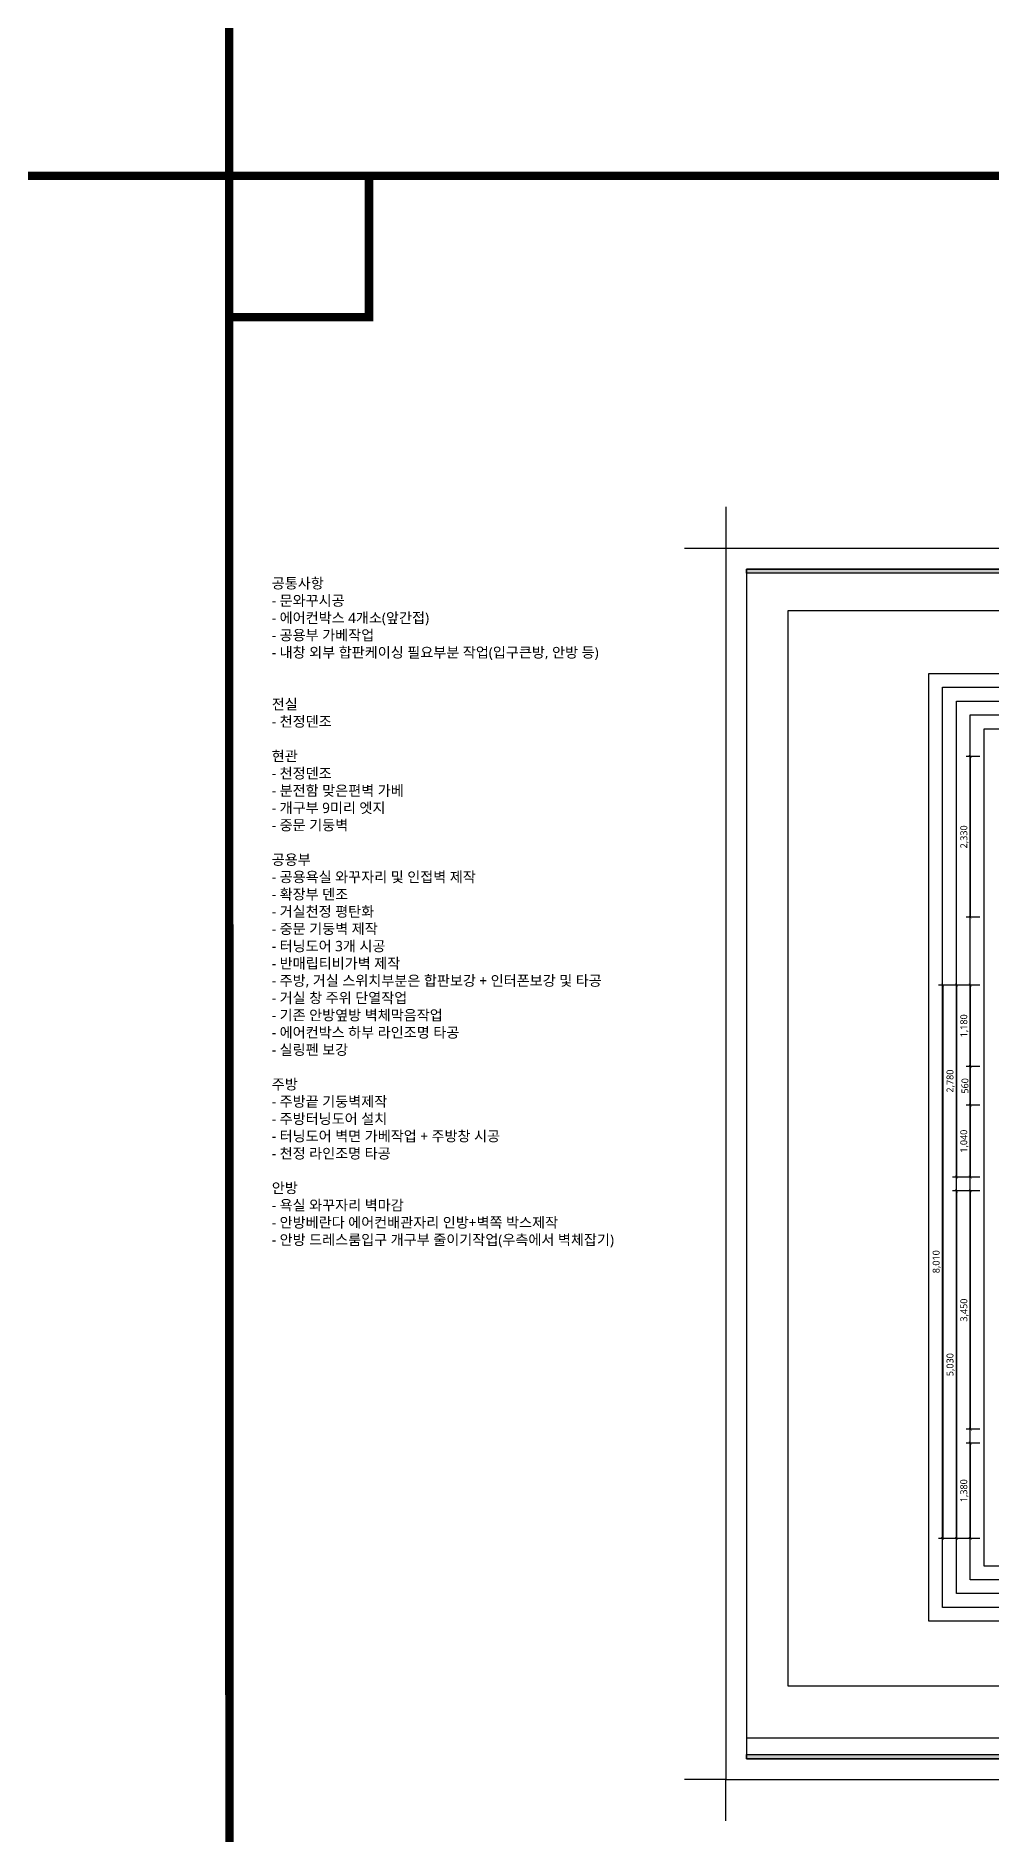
# Model space of a CAD drawing. Header units: millimetres. Extents: x 512 to 764439, y -71 to 559481.
# Drawn here: x 397258 to 411077, y 237351 to 263378 of the extents above; entities that cross this region are included whole.
import ezdxf
from ezdxf.enums import TextEntityAlignment as Align

# ---------------------------------------------------------------- set-up
doc = ezdxf.new("R2010")
doc.units = ezdxf.units.MM
doc.header["$LTSCALE"] = 50
doc.layers.add('00', color=7, linetype='Continuous', lineweight=0)
doc.layers.add('text', color=7, linetype='Continuous', lineweight=0)
doc.layers.add('DIM', color=7, linetype='Continuous')
doc.layers.add('FORM(YOURNAME)-11', color=1, linetype='Continuous')
doc.layers.add('purge', color=190, linetype='Continuous', plot=False)
doc.styles.add('N 맑은고딕', font='malgun.ttf')
doc.styles.add('NEW 맑은고딕', font='malgun.ttf')
doc.styles.add('YOURNAME', font='')
doc.styles.add('맑은 고딕', font='malgun.ttf')
doc.styles.get('YOURNAME').set_extended_font_data('HYwulM')
doc.dimstyles.new('DH IN40', dxfattribs={"dimscale": 40, "dimtxt": 2.5, "dimasz": 1, "dimexe": 1.5, "dimexo": 1.5, "dimtad": 1, "dimdec": 7, "dimlunit": 6, "dimtxsty": '맑은 고딕', "dimblk": 'ARCHTICK', "dimcen": 2.5, "dimclrd": 256, "dimclre": 256, "dimclrt": 256, "dimadec": 0, "dimazin": 0, "dimtfac": 1, "dimtdec": 7, "dimtix": 1, "dimtmove": 0, "dimatfit": 3, "dimldrblk": 'ARCHTICK', "dimfxl": 1, "dimtfillclr": 1, "dimlwd": -1, "dimlwe": -1, "dimarcsym": 0})

# ---------------------------------------------------------------- blocks, each defined once
blk = doc.blocks.new('_ArchTick')
at = {"color": 0, "linetype": 'ByBlock', "const_width": 0.15}
blk.add_lwpolyline([(-0.5, -0.5), (0.5, 0.5)], dxfattribs=at)
blk = doc.blocks.new('*D1272')
at = {"layer": 'Defpoints', "color": 0, "linetype": 'Continuous', "transparency": 16777216}
for p in [(387857, 272380), (373717, 272180), (387857, 271580), (410977, 252950), (410777, 250620), (410977, 250620)]:
    blk.add_point(p, dxfattribs=at)
at = {"layer": 'DIM', "transparency": 16777216}
for p, q in [((387857, 272320), (387857, 271520)), ((373717, 272120), (373717, 271520)), ((373717, 271580), (387857, 271580)), ((410917, 252950), (410717, 252950)), ((410777, 252950), (410777, 250620)), ((410917, 250620), (410717, 250620))]:
    blk.add_line(p, q, dxfattribs=at)
at = {"layer": 'DIM', "linetype": 'Continuous', "transparency": 16777216, "xscale": 40, "yscale": 40, "zscale": 40}
for p, rotation in [((373717, 271580), 180), ((410777, 252950), 90), ((410777, 250620), 270)]:
    blk.add_blockref('_ArchTick', p, dxfattribs=dict(at, rotation=rotation))
blk.add_blockref('_ArchTick', (387857, 271580), dxfattribs=at)
at = {"layer": 'DIM', "linetype": 'Continuous', "transparency": 16777216, "insert": (380787, 271666), "char_height": 100, "attachment_point": 5, "style": '맑은 고딕'}
blk.add_mtext('14,140', dxfattribs=at)
at = {"layer": 'DIM', "linetype": 'Continuous', "transparency": 16777216, "insert": (410692, 251785), "char_height": 100, "attachment_point": 5, "rotation": 90, "style": '맑은 고딕'}
blk.add_mtext('2,330', dxfattribs=at)
blk = doc.blocks.new('*D1273')
at = {"layer": 'Defpoints', "color": 0, "linetype": 'Continuous', "transparency": 16777216}
for p in [(410977, 249640), (410777, 248460), (410977, 248460)]:
    blk.add_point(p, dxfattribs=at)
at = {"layer": 'DIM', "transparency": 16777216}
for p, q in [((410917, 249640), (410717, 249640)), ((410777, 249640), (410777, 248460)), ((410917, 248460), (410717, 248460))]:
    blk.add_line(p, q, dxfattribs=at)
at = {"layer": 'DIM', "linetype": 'Continuous', "transparency": 16777216, "xscale": 40, "yscale": 40, "zscale": 40}
for p, rotation in [((410777, 249640), 90), ((410777, 248460), 270)]:
    blk.add_blockref('_ArchTick', p, dxfattribs=dict(at, rotation=rotation))
at = {"layer": 'DIM', "linetype": 'Continuous', "transparency": 16777216, "insert": (410691, 249050), "char_height": 100, "attachment_point": 5, "rotation": 90, "style": '맑은 고딕'}
blk.add_mtext('1,180', dxfattribs=at)
blk = doc.blocks.new('*D1274')
at = {"layer": 'Defpoints', "color": 0, "linetype": 'Continuous', "transparency": 16777216}
for p in [(410977, 248460), (410777, 247900), (410977, 247900)]:
    blk.add_point(p, dxfattribs=at)
at = {"layer": 'DIM', "transparency": 16777216}
for p, q in [((410917, 248460), (410717, 248460)), ((410777, 248460), (410777, 247900)), ((410917, 247900), (410717, 247900))]:
    blk.add_line(p, q, dxfattribs=at)
at = {"layer": 'DIM', "linetype": 'Continuous', "transparency": 16777216, "xscale": 40, "yscale": 40, "zscale": 40}
for p, rotation in [((410777, 248460), 90), ((410777, 247900), 270)]:
    blk.add_blockref('_ArchTick', p, dxfattribs=dict(at, rotation=rotation))
at = {"layer": 'DIM', "linetype": 'Continuous', "transparency": 16777216, "insert": (410700, 248180), "char_height": 100, "attachment_point": 5, "rotation": 90, "style": '맑은 고딕'}
blk.add_mtext('560', dxfattribs=at)
blk = doc.blocks.new('*D1275')
at = {"layer": 'Defpoints', "color": 0, "linetype": 'Continuous', "transparency": 16777216}
for p in [(410977, 247900), (410777, 246860), (410977, 246860)]:
    blk.add_point(p, dxfattribs=at)
at = {"layer": 'DIM', "transparency": 16777216}
for p, q in [((410917, 247900), (410717, 247900)), ((410777, 247900), (410777, 246860)), ((410917, 246860), (410717, 246860))]:
    blk.add_line(p, q, dxfattribs=at)
at = {"layer": 'DIM', "linetype": 'Continuous', "transparency": 16777216, "xscale": 40, "yscale": 40, "zscale": 40}
for p, rotation in [((410777, 247900), 90), ((410777, 246860), 270)]:
    blk.add_blockref('_ArchTick', p, dxfattribs=dict(at, rotation=rotation))
at = {"layer": 'DIM', "linetype": 'Continuous', "transparency": 16777216, "insert": (410691, 247380), "char_height": 100, "attachment_point": 5, "rotation": 90, "style": '맑은 고딕'}
blk.add_mtext('1,040', dxfattribs=at)
blk = doc.blocks.new('*D1276')
at = {"layer": 'Defpoints', "color": 0, "linetype": 'Continuous', "transparency": 16777216}
for p in [(410977, 246660), (410777, 243210), (410977, 243210)]:
    blk.add_point(p, dxfattribs=at)
at = {"layer": 'DIM', "transparency": 16777216}
for p, q in [((410917, 246660), (410717, 246660)), ((410777, 246660), (410777, 243210)), ((410917, 243210), (410717, 243210))]:
    blk.add_line(p, q, dxfattribs=at)
at = {"layer": 'DIM', "linetype": 'Continuous', "transparency": 16777216, "xscale": 40, "yscale": 40, "zscale": 40}
for p, rotation in [((410777, 246660), 90), ((410777, 243210), 270)]:
    blk.add_blockref('_ArchTick', p, dxfattribs=dict(at, rotation=rotation))
at = {"layer": 'DIM', "linetype": 'Continuous', "transparency": 16777216, "insert": (410692, 244935), "char_height": 100, "attachment_point": 5, "rotation": 90, "style": '맑은 고딕'}
blk.add_mtext('3,450', dxfattribs=at)
blk = doc.blocks.new('*D1277')
at = {"layer": 'Defpoints', "color": 0, "linetype": 'Continuous', "transparency": 16777216}
for p in [(410977, 243010), (410777, 241630), (410977, 241630)]:
    blk.add_point(p, dxfattribs=at)
at = {"layer": 'DIM', "transparency": 16777216}
for p, q in [((410917, 243010), (410717, 243010)), ((410777, 243010), (410777, 241630)), ((410917, 241630), (410717, 241630))]:
    blk.add_line(p, q, dxfattribs=at)
at = {"layer": 'DIM', "linetype": 'Continuous', "transparency": 16777216, "xscale": 40, "yscale": 40, "zscale": 40}
for p, rotation in [((410777, 243010), 90), ((410777, 241630), 270)]:
    blk.add_blockref('_ArchTick', p, dxfattribs=dict(at, rotation=rotation))
at = {"layer": 'DIM', "linetype": 'Continuous', "transparency": 16777216, "insert": (410691, 242320), "char_height": 100, "attachment_point": 5, "rotation": 90, "style": '맑은 고딕'}
blk.add_mtext('1,380', dxfattribs=at)
blk = doc.blocks.new('*D1278')
at = {"layer": 'Defpoints', "color": 0, "linetype": 'Continuous', "transparency": 16777216}
for p in [(410977, 246660), (410577, 241630), (410977, 241630)]:
    blk.add_point(p, dxfattribs=at)
at = {"layer": 'DIM', "transparency": 16777216}
for p, q in [((410917, 246660), (410517, 246660)), ((410577, 246660), (410577, 241630)), ((410917, 241630), (410517, 241630))]:
    blk.add_line(p, q, dxfattribs=at)
at = {"layer": 'DIM', "linetype": 'Continuous', "transparency": 16777216, "xscale": 40, "yscale": 40, "zscale": 40}
for p, rotation in [((410577, 246660), 90), ((410577, 241630), 270)]:
    blk.add_blockref('_ArchTick', p, dxfattribs=dict(at, rotation=rotation))
at = {"layer": 'DIM', "linetype": 'Continuous', "transparency": 16777216, "insert": (410492, 244145), "char_height": 100, "attachment_point": 5, "rotation": 90, "style": '맑은 고딕'}
blk.add_mtext('5,030', dxfattribs=at)
blk = doc.blocks.new('*D1279')
at = {"layer": 'Defpoints', "color": 0, "linetype": 'Continuous', "transparency": 16777216}
for p in [(410977, 249640), (410577, 246860), (410977, 246860)]:
    blk.add_point(p, dxfattribs=at)
at = {"layer": 'DIM', "transparency": 16777216}
for p, q in [((410917, 249640), (410517, 249640)), ((410577, 249640), (410577, 246860)), ((410917, 246860), (410517, 246860))]:
    blk.add_line(p, q, dxfattribs=at)
at = {"layer": 'DIM', "linetype": 'Continuous', "transparency": 16777216, "xscale": 40, "yscale": 40, "zscale": 40}
for p, rotation in [((410577, 249640), 90), ((410577, 246860), 270)]:
    blk.add_blockref('_ArchTick', p, dxfattribs=dict(at, rotation=rotation))
at = {"layer": 'DIM', "linetype": 'Continuous', "transparency": 16777216, "insert": (410492, 248250), "char_height": 100, "attachment_point": 5, "rotation": 90, "style": '맑은 고딕'}
blk.add_mtext('2,780', dxfattribs=at)
blk = doc.blocks.new('*D1280')
at = {"layer": 'Defpoints', "color": 0, "linetype": 'Continuous', "transparency": 16777216}
for p in [(410977, 249640), (410377, 241630), (410977, 241630)]:
    blk.add_point(p, dxfattribs=at)
at = {"layer": 'DIM', "transparency": 16777216}
for p, q in [((410917, 249640), (410317, 249640)), ((410377, 249640), (410377, 241630)), ((410917, 241630), (410317, 241630))]:
    blk.add_line(p, q, dxfattribs=at)
at = {"layer": 'DIM', "linetype": 'Continuous', "transparency": 16777216, "xscale": 40, "yscale": 40, "zscale": 40}
for p, rotation in [((410377, 249640), 90), ((410377, 241630), 270)]:
    blk.add_blockref('_ArchTick', p, dxfattribs=dict(at, rotation=rotation))
at = {"layer": 'DIM', "linetype": 'Continuous', "transparency": 16777216, "insert": (410291, 245635), "char_height": 100, "attachment_point": 5, "rotation": 90, "style": '맑은 고딕'}
blk.add_mtext('8,010', dxfattribs=at)
blk = doc.blocks.new('FORM-PLAN')
h = blk.add_hatch(color=8)
h.dxf.hatch_style = 2
edge = h.paths.add_edge_path()
edge.add_spline(control_points=[(3090, 331), (3090, 331), (3331, 331), (3331, 331), (3617, 331), (3779, 170), (3779, -136), (3779, -441), (3617, -609), (3339, -609), (3339, -609), (3090, -609), (3090, -609), (3090, -609), (3090, 331), (3090, 331)], knot_values=[0, 0, 0, 0, 1, 1, 1, 2, 2, 2, 3, 3, 3, 4, 4, 4, 5, 5, 5, 5], degree=3, periodic=0)
edge = h.paths.add_edge_path()
edge.add_spline(control_points=[(3321, -488), (3521, -488), (3628, -369), (3628, -136), (3628, 99), (3521, 210), (3321, 210), (3321, 210), (3237, 210), (3237, 210), (3237, 210), (3237, -488), (3237, -488), (3237, -488), (3321, -488), (3321, -488)], knot_values=[0, 0, 0, 0, 1, 1, 1, 2, 2, 2, 3, 3, 3, 4, 4, 4, 5, 5, 5, 5], degree=3, periodic=0)
h = blk.add_hatch(color=8)
h.dxf.hatch_style = 2
h.paths.add_polyline_path([(3904, 331), (4453, 331), (4453, 206), (4051, 206), (4051, -56), (4392, -56), (4392, -181), (4051, -181), (4051, -484), (4467, -484), (4467, -609), (3904, -609)])
h = blk.add_hatch(color=8)
h.dxf.hatch_style = 2
edge = h.paths.add_edge_path()
edge.add_spline(control_points=[(4573, -488), (4573, -488), (4659, -386), (4659, -386), (4726, -453), (4816, -497), (4906, -497), (5018, -497), (5082, -443), (5082, -364), (5082, -279), (5018, -252), (4933, -214), (4933, -214), (4804, -158), (4804, -158), (4714, -119), (4614, -48), (4614, 89), (4614, 236), (4743, 347), (4920, 347), (5029, 347), (5131, 301), (5202, 229), (5202, 229), (5124, 134), (5124, 134), (5066, 187), (5002, 219), (4920, 219), (4825, 219), (4763, 173), (4763, 99), (4763, 17), (4838, -13), (4914, -44), (4914, -44), (5041, -99), (5041, -99), (5151, -146), (5231, -215), (5231, -353), (5231, -503), (5107, -626), (4904, -626), (4776, -626), (4657, -575), (4573, -488)], knot_values=[0, 0, 0, 0, 1, 1, 1, 2, 2, 2, 3, 3, 3, 4, 4, 4, 5, 5, 5, 6, 6, 6, 7, 7, 7, 8, 8, 8, 9, 9, 9, 10, 10, 10, 11, 11, 11, 12, 12, 12, 13, 13, 13, 14, 14, 14, 15, 15, 15, 16, 16, 16, 16], degree=3, periodic=0)
h = blk.add_hatch(color=8)
h.dxf.hatch_style = 2
h.paths.add_polyline_path([(5375, 331), (5522, 331), (5522, -609), (5375, -609)])
h = blk.add_hatch(color=8)
h.dxf.hatch_style = 2
edge = h.paths.add_edge_path()
edge.add_spline(control_points=[(5666, -142), (5666, 164), (5853, 347), (6099, 347), (6230, 347), (6319, 289), (6376, 229), (6376, 229), (6297, 134), (6297, 134), (6251, 182), (6194, 219), (6104, 219), (5931, 219), (5816, 83), (5816, -137), (5816, -360), (5919, -497), (6110, -497), (6167, -497), (6224, -480), (6257, -451), (6257, -451), (6257, -230), (6257, -230), (6257, -230), (6073, -230), (6073, -230), (6073, -230), (6073, -109), (6073, -109), (6073, -109), (6389, -109), (6389, -109), (6389, -109), (6389, -516), (6389, -516), (6328, -578), (6223, -626), (6095, -626), (5848, -626), (5666, -450), (5666, -142)], knot_values=[0, 0, 0, 0, 1, 1, 1, 2, 2, 2, 3, 3, 3, 4, 4, 4, 5, 5, 5, 6, 6, 6, 7, 7, 7, 8, 8, 8, 9, 9, 9, 10, 10, 10, 11, 11, 11, 12, 12, 12, 13, 13, 13, 14, 14, 14, 14], degree=3, periodic=0)
h = blk.add_hatch(color=8)
h.dxf.hatch_style = 2
edge = h.paths.add_edge_path()
edge.add_spline(control_points=[(6566, 331), (6566, 331), (6716, 331), (6716, 331), (6716, 331), (7024, -221), (7024, -221), (7024, -221), (7122, -420), (7122, -420), (7122, -420), (7128, -420), (7128, -420), (7120, -323), (7109, -210), (7109, -108), (7109, -108), (7109, 331), (7109, 331), (7109, 331), (7248, 331), (7248, 331), (7248, 331), (7248, -609), (7248, -609), (7248, -609), (7098, -609), (7098, -609), (7098, -609), (6790, -56), (6790, -56), (6790, -56), (6692, 141), (6692, 141), (6692, 141), (6686, 141), (6686, 141), (6694, 44), (6705, -64), (6705, -166), (6705, -166), (6705, -609), (6705, -609), (6705, -609), (6566, -609), (6566, -609), (6566, -609), (6566, 331), (6566, 331)], knot_values=[0, 0, 0, 0, 1, 1, 1, 2, 2, 2, 3, 3, 3, 4, 4, 4, 5, 5, 5, 6, 6, 6, 7, 7, 7, 8, 8, 8, 9, 9, 9, 10, 10, 10, 11, 11, 11, 12, 12, 12, 13, 13, 13, 14, 14, 14, 15, 15, 15, 16, 16, 16, 16], degree=3, periodic=0)
h = blk.add_hatch(color=8)
h.dxf.hatch_style = 2
edge = h.paths.add_edge_path()
edge.add_spline(control_points=[(7606, 319), (7606, 319), (7813, 319), (7813, 319), (7813, 319), (7972, -123), (7972, -123), (7992, -182), (8010, -244), (8029, -304), (8029, -304), (8035, -304), (8035, -304), (8055, -244), (8072, -182), (8092, -123), (8092, -123), (8247, 319), (8247, 319), (8247, 319), (8454, 319), (8454, 319), (8454, 319), (8454, -626), (8454, -626), (8454, -626), (8284, -626), (8284, -626), (8284, -626), (8284, -232), (8284, -232), (8284, -142), (8298, -11), (8308, 78), (8308, 78), (8302, 78), (8302, 78), (8302, 78), (8226, -144), (8226, -144), (8226, -144), (8082, -540), (8082, -540), (8082, -540), (7975, -540), (7975, -540), (7975, -540), (7829, -144), (7829, -144), (7829, -144), (7755, 78), (7755, 78), (7755, 78), (7750, 78), (7750, 78), (7759, -11), (7774, -142), (7774, -232), (7774, -232), (7774, -626), (7774, -626), (7774, -626), (7606, -626), (7606, -626), (7606, -626), (7606, 319), (7606, 319)], knot_values=[0, 0, 0, 0, 1, 1, 1, 2, 2, 2, 3, 3, 3, 4, 4, 4, 5, 5, 5, 6, 6, 6, 7, 7, 7, 8, 8, 8, 9, 9, 9, 10, 10, 10, 11, 11, 11, 12, 12, 12, 13, 13, 13, 14, 14, 14, 15, 15, 15, 16, 16, 16, 17, 17, 17, 18, 18, 18, 19, 19, 19, 20, 20, 20, 21, 21, 21, 22, 22, 22, 22], degree=3, periodic=0)
h = blk.add_hatch(color=8)
h.dxf.hatch_style = 2
edge = h.paths.add_edge_path()
edge.add_spline(control_points=[(8565, 113), (8688, 231), (8768, 312), (8768, 380), (8768, 427), (8743, 455), (8698, 455), (8663, 455), (8635, 432), (8611, 406), (8611, 406), (8561, 457), (8561, 457), (8604, 504), (8646, 530), (8710, 530), (8799, 530), (8858, 472), (8858, 385), (8858, 305), (8784, 221), (8700, 133), (8724, 135), (8755, 138), (8777, 138), (8777, 138), (8880, 138), (8880, 138), (8880, 138), (8880, 58), (8880, 58), (8880, 58), (8565, 58), (8565, 58), (8565, 58), (8565, 113), (8565, 113)], knot_values=[0, 0, 0, 0, 1, 1, 1, 2, 2, 2, 3, 3, 3, 4, 4, 4, 5, 5, 5, 6, 6, 6, 7, 7, 7, 8, 8, 8, 9, 9, 9, 10, 10, 10, 11, 11, 11, 12, 12, 12, 12], degree=3, periodic=0)
at = {"layer": 'FORM(YOURNAME)-11', "true_color": 0x939598}
h = blk.add_hatch(color=252, dxfattribs=at)
h.dxf.hatch_style = 1
h.paths.add_polyline_path([(-71444, 55115), (10556, 55115), (10556, 54915), (-71444, 54915)])
h.paths.add_polyline_path([(-71444, -2085), (10556, -2085), (10556, -2285), (-71444, -2285)])
at = {"layer": 'Defpoints', "color": 158}
for p, q in [((1346, 54915), (1346, -2085)), ((1346, -1285), (-71444, -1285))]:
    blk.add_line(p, q, dxfattribs=at)
at = {"layer": 'Defpoints', "color": 1}
for points in [[(-72444, 58115), (-72444, 56115), (-74444, 56115)], [(11556, 58115), (11556, 56115), (13556, 56115)], [(-72444, -5285), (-72444, -3285), (-74444, -3285)], [(11556, -5285), (11556, -3285), (13556, -3285)]]:
    blk.add_lwpolyline(points, dxfattribs=at)
at = {"layer": 'Defpoints', "color": 158}
for points in [[(-71444, -2285), (10556, -2285), (10556, 55115), (-71444, 55115)], [(-69444, 53115), (-64, 53115), (-64, 1215), (-69444, 1215)]]:
    blk.add_lwpolyline(points, close=True, dxfattribs=at)
at = {"layer": 'FORM(YOURNAME)-11', "color": 14}
for p, q in [((1346, 20494), (10556, 20494)), ((1346, 18241), (10556, 18241)), ((1346, 15989), (10556, 15989)), ((1346, 13736), (10556, 13736)), ((1346, 11484), (10556, 11484)), ((1346, 9231), (10556, 9231)), ((5951, 9231), (5951, 4759)), ((1346, 6979), (10556, 6979))]:
    blk.add_line(p, q, dxfattribs=at)
at = {"layer": 'FORM(YOURNAME)-11', "color": 250}
blk.add_lwpolyline([(-72444, -3285), (11556, -3285), (11556, 56115), (-72444, 56115)], close=True, dxfattribs=at)
at = {"layer": 'FORM(YOURNAME)-11', "color": 251, "true_color": 0x636466}
for points in [[(-71444, 55115), (10556, 55115), (10556, 54915), (-71444, 54915)], [(-71444, -2085), (10556, -2085), (10556, -2285), (-71444, -2285)]]:
    blk.add_lwpolyline(points, close=True, dxfattribs=at)
at = {"layer": '00', "style": 'NEW 맑은고딕'}
for tag, p in [('1', (9905, 25031)), ('2', (9905, 24387)), ('3', (9905, 23100)), ('4', (9905, 21170)), ('5', (9905, 18853)), ('6', (9905, 16600)), ('7', (9905, 14348)), ('8', (9905, 12095)), ('9', (9905, 9843)), ('10', (5655, 7655)), ('11', (9905, 7590)), ('12', (5655, 5402)), ('13', (9905, 5402))]:
    blk.add_attdef(tag, text='', height=520, dxfattribs=at).set_placement(p, align=Align.MIDDLE_RIGHT)
at = {"layer": 'FORM(YOURNAME)-11', "color": 251, "style": 'YOURNAME'}
for s, p in [('ADDRESS.', (1603, 25642)), ('AREA.', (1603, 23583)), ('HEIGHT.', (1603, 21652))]:
    blk.add_text(s, height=321.8, dxfattribs=at).set_placement(p, align=Align.MIDDLE_LEFT)
at = {"layer": 'FORM(YOURNAME)-11', "color": 14, "style": 'YOURNAME'}
for s, height, p in [('PROJECT TYPE.', 386.14, (1603, 19979)), ('PROJECT TITLE.', 386.14, (1603, 17726)), ('DRAWING TITLE.', 386.14, (1603, 15474)), ('SCALE.', 386.1, (1603, 13221)), ('DATE.', 386.1, (1603, 10969)), ('DRAWN BY.', 386.1, (1603, 8716)), ('CHECKED BY.', 386.14, (6240, 8716)), ('DRAWING No.', 386.14, (1603, 6464)), ('SHEET No.', 386.1, (6240, 6464))]:
    blk.add_text(s, height=height, dxfattribs=at).set_placement(p, align=Align.MIDDLE_LEFT)
at = {"layer": 'text', "insert": (-48464, -1667), "char_height": 300, "width": 36067.07, "attachment_point": 1, "style": 'NEW 맑은고딕'}
blk.add_mtext("- 본 도서는 어떠한 경우에도 무단으로 도용할 수 없으며 도용시 '지적재산권' 보호에 관한 법률에 의거, 법적 분쟁이 발생합니다.  또한 본 도서에 관한 모든 저작권은 당사에 있습니다. -", dxfattribs=at)

msp = doc.modelspace()

# ---------------------------------------------------------------- linework, layer by layer
at = {"color": 32, "true_color": 0xcd6928, "const_width": 121.76646086}
for points in [[(400047.49763252, 324262.00247546), (400061.49072691, 193646.90807118)], [(287070.92407389, 261352.47193969), (437706.3554854, 261352.47193969)], [(402076.93864682, 261335.26546169), (402076.93864682, 259305.82444739), (400047.49763252, 259305.82444739)]]:
    msp.add_lwpolyline(points, dxfattribs=at)
at = {"layer": 'purge', "linetype": 'Continuous'}
for points in [[(410176.5943044, 254150.37295821), (426516.5943044, 254150.37295821), (426516.5943044, 240430.37295821), (410176.5943044, 240430.37295821)], [(410376.5943044, 253950.37295821), (426316.5943044, 253950.37295821), (426316.5943044, 240630.37295821), (410376.5943044, 240630.37295821)], [(410576.5943044, 253750.37295821), (426116.5943044, 253750.37295821), (426116.5943044, 240830.37295821), (410576.5943044, 240830.37295821)], [(410776.5943044, 253550.37295821), (425916.5943044, 253550.37295821), (425916.5943044, 241030.37295821), (410776.5943044, 241030.37295821)], [(410976.5943044, 253350.37295821), (425716.5943044, 253350.37295821), (425716.5943044, 241230.37295821), (410976.5943044, 241230.37295821)]]:
    msp.add_lwpolyline(points, close=True, dxfattribs=at)

# ---------------------------------------------------------------- block references
ref = msp.add_blockref('FORM-PLAN', (428973.25841886, 239125.43910194), dxfattribs=dict(xscale=0.3000000000000001, yscale=0.3000000000000001, zscale=0.3000000000000001))
ref.add_attrib('4', '2350mm', dxfattribs={"layer": 'text', "height": 135, "style": 'NEW 맑은고딕'}).set_placement((432034.77686273, 243400.82707148), align=Align.TOP_RIGHT)
ref.add_attrib('3', '115m2 / 35py', dxfattribs={"layer": 'text', "height": 120, "style": 'NEW 맑은고딕'}).set_placement((432034.77686273, 243873.22624537), align=Align.TOP_RIGHT)
ref.add_attrib('5', '주택 리모델링', dxfattribs={"layer": 'text', "height": 150, "style": 'NEW 맑은고딕'}).set_placement((432034.77686273, 242829.51646866), align=Align.TOP_RIGHT)
ref.add_attrib('6', '보경스카이빌 401호', dxfattribs={"layer": 'text', "height": 150, "style": 'NEW 맑은고딕'}).set_placement((432034.77686273, 242148.76345141), align=Align.TOP_RIGHT)
ref.add_attrib('7', '평 면 도', dxfattribs={"layer": 'text', "height": 150, "style": 'NEW 맑은고딕'}).set_placement((432034.77686273, 241443.33315594), align=Align.TOP_RIGHT)
ref.add_attrib('8', 'A1:1/00       A3:1/60', dxfattribs={"layer": 'text', "height": 180, "style": 'NEW 맑은고딕'}).set_placement((432034.77686273, 240766.75254273), align=Align.TOP_RIGHT)
ref.add_attrib('9', '2026.06.17', dxfattribs={"layer": 'text', "height": 135, "style": 'NEW 맑은고딕'}).set_placement((432034.77686273, 240123.85390809), align=Align.TOP_RIGHT)

# ---------------------------------------------------------------- texts
at = {"layer": 'purge', "color": 7, "linetype": 'Continuous', "true_color": 0xffffff, "insert": (400670, 255530.24189054), "char_height": 150, "width": 6320, "attachment_point": 1, "style": 'N 맑은고딕'}
msp.add_mtext('공통사항\\P- 문와꾸시공\\P- 에어컨박스 4개소(앞간접)\\P- 공용부 가베작업\\P- 내창 외부 합판케이싱 필요부분 작업(입구큰방, 안방 등)\\P\\P\\P전실\\P- 천정덴조\\P\\P현관\\P- 천정덴조\\P- 분전함 맞은편벽 가베\\P- 개구부 9미리 엣지\\P- 중문 기둥벽\\P\\P공용부\\P- 공용욕실 와꾸자리 및 인접벽 제작\\P- 확장부 덴조\\P- 거실천정 평탄화\\P- 중문 기둥벽 제작\\P- 터닝도어 3개 시공\\P- 반매립티비가벽 제작\\P- 주방, 거실 스위치부분은 합판보강 + 인터폰보강 및 타공\\P- 거실 창 주위 단열작업\\P- 기존 안방옆방 벽체막음작업\\P- 에어컨박스 하부 라인조명 타공\\P- 실링펜 보강\\P\\P주방\\P- 주방끝 기둥벽제작\\P- 주방터닝도어 설치\\P- 터닝도어 벽면 가베작업 + 주방창 시공\\P- 천정 라인조명 타공\\P\\P안방\\P- 욕실 와꾸자리 벽마감\\P- 안방베란다 에어컨배관자리 인방+벽쪽 박스제작\\P- 안방 드레스룸입구 개구부 줄이기작업(우측에서 벽체잡기)', dxfattribs=at)

# ---------------------------------------------------------------- dimensions: what is measured, and where the dimension line sits
at = {"layer": 'DIM', "linetype": 'Continuous'}
dim = msp.add_linear_dim(base=(387856.5943044014, 271580.3729582117), p1=(373716.5943044014, 272180.3729582117), p2=(387856.5943044014, 272380.3729582117), dimstyle='DH IN40', dxfattribs=at)
dim.commit()
dim.dimension.update_dxf_attribs({"geometry": '*D1272', "text_midpoint": (380786.5943044014, 271665.6990451682)})
for base, p1, p2, picture, middle in [((410776.5943044021, 250620.3729582119), (410976.5943044015, 252950.3729582118), (410976.5943044015, 250620.3729582118), '*D1272', (410691.5399565759, 251785.3729582118)), ((410376.5943044018, 241630.372958212), (410976.5943044015, 249640.3729582118), (410976.5943044015, 241630.3729582119), '*D1280', (410291.2682174452, 245635.3729582118)), ((410576.5943044018, 246860.3729582118), (410976.5943044015, 249640.3729582118), (410976.5943044015, 246860.3729582117), '*D1279', (410491.5399565757, 248250.3729582117)), ((410776.5943044021, 248460.3729582119), (410976.5943044015, 249640.3729582118), (410976.5943044015, 248460.3729582118), '*D1273', (410691.2682174455, 249050.3729582118)), ((410776.5943044021, 247900.3729582119), (410976.5943044015, 248460.3729582118), (410976.5943044015, 247900.3729582118), '*D1274', (410699.9299022281, 248180.3729582118)), ((410776.5943044021, 246860.3729582118), (410976.5943044015, 247900.3729582118), (410976.5943044015, 246860.3729582117), '*D1275', (410691.2682174455, 247380.3729582117)), ((410576.5943044018, 241630.3729582119), (410976.5943044015, 246660.3729582118), (410976.5943044015, 241630.3729582118), '*D1278', (410491.5399565757, 244145.3729582118)), ((410776.5943044021, 243210.3729582118), (410976.5943044015, 246660.3729582118), (410976.5943044015, 243210.3729582117), '*D1276', (410691.5399565759, 244935.3729582117)), ((410776.5943044021, 241630.3729582119), (410976.5943044015, 243010.3729582118), (410976.5943044015, 241630.3729582118), '*D1277', (410691.2682174455, 242320.3729582118))]:
    dim = msp.add_linear_dim(base=base, p1=p1, p2=p2, angle=90, dimstyle='DH IN40', dxfattribs=at)
    dim.commit()
    dim.dimension.update_dxf_attribs({"geometry": picture, "text_midpoint": middle})

doc.saveas('drawing.dxf')
